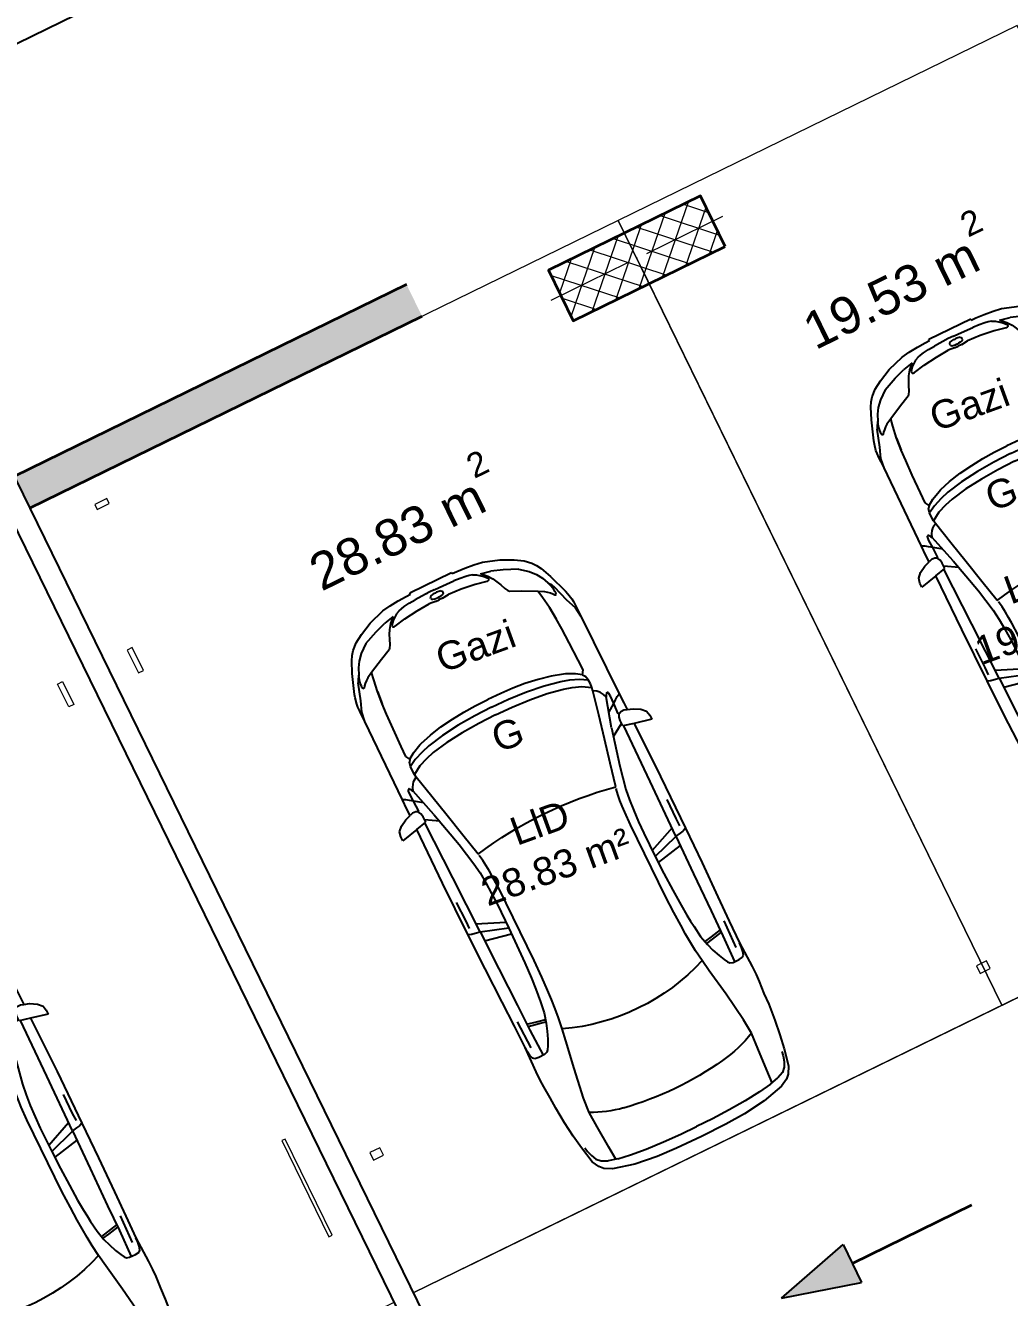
# Model space of a CAD drawing. Header units: metres. Extents: x 7511783 to 7512372, y 4692307 to 4692611.
# Drawn here: x 7512291.5 to 7512298.48, y 4692558.23 to 4692567.26 of the extents above; entities that cross this region are included whole.
import ezdxf

# ---------------------------------------------------------------- set-up
doc = ezdxf.new("R2010")
doc.units = ezdxf.units.M
doc.linetypes.add('Long Dashed', pattern=[793.7499761581425, 476.2499928474427, -317.4999833106998])
for name, color, linetype, lineweight in [('A - Fill Zone_Pen_No__156', 165, 'Continuous', 0), ('A - Muret', 7, 'Continuous', 0), ('A - Muret_Pen_No__101', 252, 'Continuous', 0), ('A - Muret_Pen_No__7', 7, 'Continuous', 0), ('A - Pllaka Themel_Pen_No__42', 8, 'Continuous', 0), ('A - Shtyllat', 7, 'Continuous', 0), ('A - Shtyllat_Pen_No__1', 7, 'Continuous', 0), ('A -Polyline', 7, 'Continuous', 0), ('A -Polyline_Pen_No__42', 8, 'Continuous', 0), ('A -Polyline_Pen_No__48', 14, 'Continuous', 0), ('A -Polyline_Pen_No__8', 14, 'Continuous', 0), ('A1 - Bodrumi -1', 7, 'Continuous', 0), ('Annotation - Text_Pen_No__62', 253, 'Continuous', 0), ('garazhat-netw-amiri - b1', 20, 'Continuous', 0), ('Interior - Furniture _Pen_No__42', 8, 'Continuous', 0), ('Structural - Bearing', 7, 'Continuous', 0), ('Structural - Bearing_Pen_No__20', 1, 'Continuous', 0), ('Structural - Bearing_Pen_No__21', 7, 'Continuous', 0)]:
    doc.layers.add(name, color=color, linetype=linetype, lineweight=lineweight)
doc.styles.add('GENERATED_STYLE_1', font='arial.ttf')
doc.styles.get("Standard").update_dxf_attribs({"font": 'arial.ttf'})

# ---------------------------------------------------------------- blocks, each defined once
blk = doc.blocks.new('Slab_1', base_point=(-1850.000000000003, -20500.83600967443))
at = {"layer": 'A - Pllaka Themel_Pen_No__42', "color": 8, "linetype": 'Continuous', "lineweight": 25, "flags": 128}
blk.add_lwpolyline([(-1850.000000000003, -20500.83600967443), (27400.0000000007, -20500.83534970144), (27400.0000000007, 1500), (-1000, 1500), (-999.9999999999992, -8550.830745419275), (-1850.000000000002, -8550.830745419275)], close=True, dxfattribs=at)
blk = doc.blocks.new('Slab_2', base_point=(27550, -20500.83535421407))
at = {"layer": 'A - Pllaka Themel_Pen_No__42', "color": 8, "linetype": 'Continuous', "lineweight": 25, "flags": 128}
blk.add_lwpolyline([(27550, -20500.83535421407), (52100, -20500.83535421407), (52100, 1500), (27550, 1500)], close=True, dxfattribs=at)
blk = doc.blocks.new('Wall_2', base_point=(13600, -19000.83965125988))
at = {"layer": 'A - Muret_Pen_No__101', "linetype": 'Continuous', "lineweight": 0}
blk.add_hatch(color=253, dxfattribs=at).paths.add_polyline_path([(13600, -19000.83965125988), (16700, -19000.83965125988), (16700, -18750.83965125988), (13600, -18750.83965125988)])
at = {"layer": 'A - Muret_Pen_No__7', "color": 7, "linetype": 'Continuous', "lineweight": 35, "flags": 128}
for points in [[(16700, -18750.83965125988), (13600, -18750.83965125988)], [(13600, -19000.83965125988), (16700, -19000.83965125988)]]:
    blk.add_lwpolyline(points, dxfattribs=at)
blk = doc.blocks.new('Column_18', base_point=(2720.000000000001, 13229.91646502986))
at = {"layer": 'A - Shtyllat_Pen_No__1', "color": 7, "linetype": 'Continuous', "lineweight": 13, "flags": 128}
blk.add_lwpolyline([(2700.000000000001, 13319.91646502985), (2740.000000000001, 13319.91646502985), (2740.000000000001, 13139.91646502985), (2700.000000000001, 13139.91646502985)], close=True, dxfattribs=at)
blk = doc.blocks.new('Column_23', base_point=(5237.500000000002, 13479.91603487401))
at = {"layer": 'A - Shtyllat_Pen_No__1', "color": 7, "linetype": 'Continuous', "lineweight": 13, "flags": 128}
blk.add_lwpolyline([(5225.000000000002, 13099.91603487401), (5250.000000000002, 13099.91603487401), (5250.000000000003, 13859.91603487401), (5225.000000000003, 13859.91603487401)], close=True, dxfattribs=at)
blk = doc.blocks.new('Column_27', base_point=(2775.000000000002, 13229.91646502986))
at = {"layer": 'A - Shtyllat_Pen_No__1', "color": 7, "linetype": 'Continuous', "lineweight": 13, "flags": 128}
blk.add_lwpolyline([(2795.000000000002, 13319.91646502985), (2755.000000000002, 13319.91646502985), (2755.000000000002, 13139.91646502985), (2795.000000000002, 13139.91646502985)], close=True, dxfattribs=at)
blk = doc.blocks.new('Column_28', base_point=(2802.500000000002, 13119.91646502985))
at = {"layer": 'A - Shtyllat_Pen_No__1', "color": 7, "linetype": 'Continuous', "lineweight": 13, "flags": 128}
blk.add_lwpolyline([(2850.000000000003, 13099.91646502986), (2850.000000000003, 13139.91646502985), (2755.000000000002, 13139.91646502985), (2755.000000000002, 13099.91646502986)], close=True, dxfattribs=at)
blk = doc.blocks.new('Column_32', base_point=(3220.000000000001, 14410))
at = {"layer": 'A - Shtyllat_Pen_No__1', "color": 7, "linetype": 'Continuous', "lineweight": 13, "flags": 128}
blk.add_lwpolyline([(3180.000000000001, 14440), (3180.000000000001, 14380), (3260.000000000001, 14380), (3260.000000000001, 14440)], close=True, dxfattribs=at)
blk = doc.blocks.new('Column_33', base_point=(-63690.96833503787, 206724.0072372175))
at = {"layer": 'Structural - Bearing', "linetype": 'Continuous', "lineweight": 0}
h = blk.add_hatch(dxfattribs=at)
h.set_pattern_fill('CONCRETE_BLOCK', color=18, style=0, pattern_type=2)
h.set_pattern_definition([(44.99999999999998, (0, 0), (-91.92387818248316, 91.92387818248324), []), (135.0000000000001, (0, 0), (91.9238781824829, 91.92387818248349), [])])
h.paths.add_polyline_path([(-63090.96833503788, 206524.0072372175), (-63090.96833503788, 206924.0072372175), (-64290.96833503788, 206924.0072372175), (-64290.96833503788, 206524.0072372175)])
at = {"layer": 'Structural - Bearing_Pen_No__20', "color": 1, "linetype": 'Continuous', "lineweight": 0}
for p, q in [((-63690.96833503787, 206804.0072372175), (-63690.96833503787, 207004.0072372175)), ((-63770.96833503787, 206724.0072372175), (-64370.96833503789, 206724.0072372175)), ((-63610.96833503788, 206724.0072372175), (-63010.96833503788, 206724.0072372175)), ((-63690.96833503787, 206644.0072372175), (-63690.96833503787, 206444.0072372175))]:
    blk.add_line(p, q, dxfattribs=at)
blk.add_point((-63690.96833503787, 206724.0072372175), dxfattribs=at)
at = {"layer": 'Structural - Bearing_Pen_No__21', "color": 7, "linetype": 'Continuous', "lineweight": 35, "flags": 128}
blk.add_lwpolyline([(-63090.96833503788, 206524.0072372175), (-63090.96833503788, 206924.0072372175), (-64290.96833503788, 206924.0072372175), (-64290.96833503788, 206524.0072372175)], close=True, dxfattribs=at)
blk = doc.blocks.new('Column_34', base_point=(3220.000000000001, 13129.91640291475))
at = {"layer": 'A - Shtyllat_Pen_No__1', "color": 7, "linetype": 'Continuous', "lineweight": 13, "flags": 128}
blk.add_lwpolyline([(3180.000000000001, 13159.91640291475), (3180.000000000001, 13099.91640291475), (3260.000000000001, 13099.91640291475), (3260.000000000001, 13159.91640291475)], close=True, dxfattribs=at)
blk = doc.blocks.new('Car 05 22')
at = {"layer": 'Interior - Furniture _Pen_No__42', "color": 8, "linetype": 'Continuous', "lineweight": 25}
for p, q in [((1961.117547741, 983.221158223), (1928.938242309, 983.221158223)), ((1928.938242309, 983.221158223), (1957.843908175, 858.0544967500001)), ((1996.903176747, 974.9060932165999), (1961.117547741, 983.221158223)), ((2026.89661068, 945.007687052), (1996.903176747, 974.9060932165999)), ((2054.5732194, 897.577022836), (2026.89661068, 945.007687052)), ((-483.1389679684001, 817.2581826864), (-585.227090103, 801.027979058)), ((-372.3345973750002, 830.229933465), (-483.1389679684001, 817.2581826864)), ((-251.752794228, 841.043733947), (-372.3345973750002, 830.229933465)), ((-168.2198443133, 844.6061713611999), (-251.752794228, 841.043733947)), ((-78.35772569479998, 850.6357850930001), (-168.2198443133, 844.6061713611999)), ((-24.036324899, 852.2918850640001), (-78.35772569479998, 850.6357850930001)), ((40.3182760438, 852.3336850629998), (-24.036324899, 852.2918850640001)), ((230.8030912739, 845.5192631063), (40.3182760438, 852.3336850629998)), ((124.560977278, 791.3967861309999), (129.0398444, 820.4687779309999)), ((129.0398444, 820.4687779309999), (138.886242882, 832.3883788069998)), ((138.886242882, 832.3883788069998), (165.168377873, 840.275885275)), ((165.168377873, 840.275885275), (194.733578306, 844.324685204)), ((194.733578306, 844.324685204), (230.803091274, 845.519263106)), ((210.873013229, 809.2317387879999), (418.0703055720001, 816.1926024380003)), ((400.0158099590001, 847.596806379), (230.8030912739, 845.5192631063)), ((590.7241636140001, 851.6786068920001), (400.0158099590001, 847.596806379)), ((856.5325990199999, 856.169707455), (590.7241636140001, 851.6786068920001)), ((1129.8609284, 858.5331077519999), (856.5325990199999, 856.169707455)), ((1119.51383092, 833.2672045809999), (1115.14443198, 808.948201529)), ((1120.16623076, 836.3248049650001), (1119.51383092, 833.2672045809999)), ((1120.69723063, 838.160005195), (1120.16623076, 836.3248049650001)), ((1129.8609284, 858.5331077519999), (1120.69723063, 838.160005195)), ((1536.1071561, 860.3802508980001), (1129.8609284, 858.5331077519999)), ((1162.63563846, 830.4777734580001), (1220.13025657, 829.0713745190002)), ((1220.13025657, 829.0713745190002), (1369.65750367, 831.489072695)), ((1957.843908175, 858.0544967500001), (1536.1071561, 860.3802508980001)), ((1957.84390817, 858.0544967500001), (1977.22141076, 777.427813481)), ((2067.91700908, 857.6794056350001), (2054.5732194, 897.577022836)), ((2119.91703998, 857.4374531180001), (2067.91700908, 857.6794056350001)), ((2075.28112592, 835.6608695470001), (2067.91700908, 857.6794056350001)), ((2075.2191259, 809.3983893609999), (2075.28112592, 835.6608695470001)), ((2193.165590015, 856.4504063259001), (2119.91703998, 857.4374531180001)), ((2148.02030692, 790.4828861469999), (2166.81146925, 813.814537484)), ((2166.81146925, 813.814537484), (2182.27381684, 834.081841238)), ((2182.27381684, 834.081841238), (2193.16559002, 856.4504063260001)), ((2808.01466132, 852.5547640039999), (2193.165590015, 856.4504063259001)), ((2855.711363900001, 852.6327640009998), (2808.01466132, 852.5547640039999)), ((2808.01466132, 852.5547640039999), (2876.86636504, 843.317264394)), ((2891.44016583, 852.5287640049999), (2855.711363900001, 852.6327640009998)), ((2876.86636504, 843.317264394), (2954.16376923, 813.731165643)), ((2922.51356751, 852.034364026), (2891.44016583, 852.5287640049999)), ((2904.11849592, 832.8863289209997), (2905.06820589, 832.8379901159999)), ((2945.17226874, 849.4061641369999), (2922.51356751, 852.034364026)), ((2989.61447115, 839.6482645490003), (2945.17226874, 849.4061641369999)), ((2954.16376923, 813.731165643), (3075.78877375, 774.6896785450001)), ((3013.55027244, 833.064864827), (2989.61447115, 839.6482645490003)), ((3154.26138006, 782.5577669589998), (3013.55027244, 833.064864827)), ((-757.6903274910002, 747.022066986), (-784.8200333720001, 721.8124613509999)), ((-706.3378894982, 775.7872218095), (-757.6903274910002, 747.022066986)), ((-701.0941271610001, 743.2591195180001), (-729.425104913, 716.3992494200002)), ((-585.227090103, 801.027979058), (-706.3378894982, 775.7872218095)), ((-664.8727541800001, 760.961322365), (-701.0941271610001, 743.2591195180001)), ((-626.571782751, 772.4860242179999), (-664.8727541800001, 760.961322365)), ((-594.8871138119998, 778.4895580349998), (-626.571782751, 772.4860242179999)), ((125.693926866, 743.8968737240001), (124.560977278, 791.3967861309999)), ((327.3887276080001, 761.920895626), (125.394377448, 756.455747737)), ((132.429139117, 722.8048827370001), (125.693926866, 743.8968737240001)), ((146.670770152, 710.6062742990001), (132.429139117, 722.8048827370001)), ((521.9507803269998, 764.6728959719999), (327.3887276080001, 761.920895626)), ((355.2943663540001, 762.315609428), (339.1227247570001, 683.1192857359999)), ((373.4006373970002, 762.5717151969999), (357.2289958010001, 683.375391506)), ((813.627009446, 769.327996556), (521.9507803269998, 764.6728959719999)), ((1108.59023357, 773.98329714), (813.627009446, 769.327996556)), ((1036.25651944, 772.8416796290002), (996.5002997029998, 578.7916468290002)), ((1041.96657906, 578.0240872360001), (1107.56627095, 773.967136299)), ((1173.32542975, 774.895061201), (1090.33970038, 577.89253068)), ((1115.14443198, 808.948201529), (1108.59023357, 773.98329714)), ((1108.59023357, 773.98329714), (1537.61805657, 780.025947399)), ((1537.61805657, 780.025611521), (1974.99295641, 786.0764425990001)), ((1939.15395607, 686.22492547), (1995.917261, 777.427813481)), ((1977.22141076, 777.427813481), (2019.59119012, 777.427813481)), ((2000.39650233, 701.591770694), (2213.53100788, 762.9814866290001)), ((2019.59119012, 777.427813481), (2044.48611622, 783.069509224)), ((2044.48611622, 783.069509224), (2063.35562216, 792.2740022800001)), ((2063.35562216, 792.2740022800001), (2070.42572439, 799.8521965630001)), ((2068.68333559, 787.696981005), (2065.39356605, 794.4584027669999)), ((2068.68333559, 787.696981005), (2148.02030692, 790.4828861469999)), ((2070.42572439, 799.8521965630001), (2075.2191259, 809.3983893609999)), ((2106.51930118, 732.1586113790001), (2148.02030692, 790.4828861469999)), ((2148.02030692, 790.4828861469999), (2205.61920777, 792.204186117)), ((2205.61920777, 792.204186117), (2227.21980808, 791.0038861380001)), ((2226.59190807, 769.8777067159999), (2213.53100788, 762.9814866290001)), ((2213.53100788, 762.9814866290001), (2238.34670825, 752.240186817)), ((2234.36910819, 773.9630864369999), (2226.59190807, 769.8828865080001)), ((2227.21980808, 791.0038861380001), (2232.61990816, 790.029986155)), ((2232.61990816, 790.029986155), (2237.93539134, 787.2871225249999)), ((2238.46067648, 776.864360243), (2234.36910819, 773.9630864369999)), ((2240.81890828, 784.03918626), (2237.93539134, 787.2871225249999)), ((2238.34670825, 752.240186817), (2258.53170854, 739.717487037)), ((2238.46067648, 776.864360243), (2240.85090828, 780.5209863219999)), ((2240.85090828, 780.5209863219999), (2240.81890828, 784.03918626)), ((2258.53170854, 739.717487037), (2269.0398087, 731.086787188)), ((2269.0398087, 731.086787188), (2278.83550884, 721.965087348)), ((3022.47491973, 758.305686711), (3023.66221975, 762.4851866380001)), ((3024.49924208, 753.7186598590001), (3022.47491973, 758.305686711)), ((3023.66221975, 762.4851866380001), (3034.64521991, 765.0503865930001)), ((3037.91041996, 743.452886971), (3024.49924208, 753.7186598590001)), ((3034.64521991, 765.0503865930001), (3046.93432009, 763.817386614)), ((3050.61522015, 730.6688871950001), (3037.91041996, 743.452886971)), ((3046.93432009, 763.817386614), (3060.9451203, 762.9292866300001)), ((3064.50712035, 714.6457874760001), (3050.61522015, 730.6688871950001)), ((3060.9451203, 762.9292866300001), (3089.85712072, 757.3861867269998)), ((3100.48402088, 763.1120866269999), (3075.78877375, 774.6896785450001)), ((3089.85712072, 757.3861867269998), (3108.43932099, 751.4304868319999)), ((3114.13862108, 753.3111867989999), (3100.48402088, 763.1120866269999)), ((3108.43932099, 751.4304868319999), (3122.8656212, 746.4359869189999)), ((3122.8656212, 746.4359869189999), (3114.13862108, 753.3111867989999)), ((3170.0706946, 726.5554905960001), (3122.8656212, 746.4359869189999)), ((3235.883818752, 747.6101556219), (3154.26138006, 782.5577669589998)), ((3211.69204952, 701.0151137130001), (3170.0706946, 726.5554905960001)), ((3269.07948628, 728.3294692490001), (3235.883818752, 747.6101556219)), ((3298.56678787, 705.6390702070001), (3269.07948628, 728.3294692490001)), ((-815.0478655078, 667.7598955197002), (-855.0523550635, 511.0116477078998)), ((-784.8200333720001, 721.8124613509999), (-815.0478655078, 667.7598955197002)), ((-768.2719792499998, 602.2788720830002), (-750.577082573, 669.7773949330001)), ((-729.425104913, 716.3992494200002), (-750.577082573, 669.7773949330001)), ((-665.728145997, 623.9546285630003), (-500.877431885, 634.180288886)), ((-500.877431885, 634.180288886), (-383.0238853850001, 641.9613403830001)), ((-383.0238853850001, 641.9613403830001), (-274.220886173, 631.318400078)), ((171.252864179, 696.6287725440001), (146.670770152, 710.6062742990001)), ((212.566754139, 676.5412700230002), (171.252864179, 696.6287725440001)), ((266.3151410770001, 654.566867265), (212.566754139, 676.5412700230002)), ((319.4903281550001, 636.426864989), (266.3151410770001, 654.566867265)), ((392.7088835140001, 617.8124267930001), (319.4903281550001, 636.426864989)), ((339.1227247570001, 683.1192857359999), (329.5580559370001, 633.8673348859999)), ((357.2289958010001, 683.375391506), (346.76505809, 629.492778784)), ((1730.35620914, 633.8338533080002), (1562.00595611, 600.596478384)), ((2000.39650233, 701.591770694), (1730.35620914, 633.8338533080002)), ((1952.84760406, 621.338789111), (2122.045506540001, 659.9572884350001)), ((2122.045506540001, 659.9572884350001), (2293.79610906, 697.6509877739999)), ((2278.83550884, 721.965087348), (2293.79610906, 697.6509877739999)), ((2293.79610906, 697.6509877739999), (2317.1870094, 700.7385877199999)), ((2293.79610906, 697.6386630720001), (2293.79610906, 697.6509877739999)), ((2317.1870094, 700.7385877199999), (2345.74280982, 702.7498876850001)), ((2355.134199750001, 639.912801441), (2317.1870094, 700.7385877199999)), ((2345.74280982, 702.7498876850001), (2378.929310310001, 702.0184876970001)), ((2379.77420337, 575.387091212), (2355.13301598, 639.9159014410001)), ((2410.10490185, 649.1086815510001), (2378.929310310001, 702.0184876970001)), ((2378.929310310001, 702.0184876970001), (2410.57231077, 694.2028878339999)), ((2436.02871163, 583.2244924540001), (2410.10490185, 649.1086815510001)), ((2410.57231077, 694.2028878339999), (2410.58631694, 694.1782473540001)), ((2428.73881104, 681.7061880529999), (2410.57231077, 694.2028878339999)), ((2428.73881104, 681.7061880529999), (2457.25830016, 700.035535323)), ((2428.77597173, 681.700745325), (2428.73881104, 681.7061880529999)), ((2428.77597173, 681.700745325), (2456.66545813, 639.8418234830003)), ((2456.66545813, 639.8418234830003), (2487.236391870001, 574.2621729599999)), ((2457.25830016, 700.035535323), (2535.4819126, 697.9905877680001)), ((2535.422612600001, 697.9916562040003), (2673.21491462, 695.5089878119999)), ((2535.46586986, 697.9894090810001), (2535.4819126, 697.988971943)), ((2673.21491462, 695.5089878119999), (2787.200816290001, 691.4809878819998)), ((2787.200816290001, 691.4809878819998), (2868.415817480001, 687.223087957)), ((2868.395882330001, 687.22488671), (2959.72331881, 678.984388101)), ((2959.72331881, 678.984388101), (2868.415817480001, 687.1969879569999)), ((2959.72331881, 678.984388101), (3047.2313201, 666.2002883250001)), ((3047.20992906, 666.2041971140001), (3100.00912087, 656.556188494)), ((3076.97452053, 697.807687771), (3064.50712035, 714.6457874760001)), ((3100.00912087, 656.556188494), (3076.97452053, 697.807687771)), ((3152.92075342, 553.873393456), (3100.00912087, 656.556188494)), ((3254.25934432, 663.1775183300001), (3211.69204952, 701.0151137130001)), ((3301.867263790001, 602.80900872), (3254.25934432, 663.1775183300001)), ((3337.33388997, 663.3806719909999), (3298.56678787, 705.6390702070001)), ((3374.49419199, 603.583974516), (3337.33388997, 663.3806719909999)), ((-768.2719792499998, 602.2788720830002), (-782.764796709, 510.0106247469999)), ((-764.3441764490001, 617.261773195), (-665.728145997, 623.9546285630003)), ((-274.220886173, 631.318400078), (-56.404854203, 600.536895199)), ((-56.404854203, 600.536895199), (145.941775497, 566.5900898169999)), ((145.941775497, 566.5900898169999), (233.261172115, 552.312592089)), ((233.261172115, 552.312592089), (315.3092800730001, 541.359190513)), ((474.8166917820001, 607.1053878569999), (392.7088835140001, 617.8124267930001)), ((521.3449804749999, 601.6186871690002), (474.8166917820001, 607.1053878569999)), ((569.9935686519999, 596.8381865689998), (521.3449804749999, 601.6186871690002)), ((652.59274858, 590.9845858339997), (569.9935686519999, 596.8381865689998)), ((772.8388193580001, 584.9903850819998), (652.59274858, 590.9845858339997)), ((907.2666866909999, 580.298084493), (772.8388193580001, 584.9903850819998)), ((1041.96657906, 578.0240872360001), (907.2666866909999, 580.298084493)), ((1227.79815085, 577.5186957939999), (1041.96657906, 578.0240872360001)), ((1316.09897866, 580.475793563), (1227.79815085, 577.5186957939999)), ((1403.02450604, 584.4121905939998), (1316.09897866, 580.475793563)), ((1483.8761315, 590.1361862749999), (1403.02450604, 584.4121905939998)), ((1562.00595611, 600.596478384), (1483.8761315, 590.1361862749999)), ((1610.72419049, 544.0665862469999), (1779.61280153, 581.7538898049997)), ((1779.61280153, 581.7538898049997), (1952.84760406, 621.338789111)), ((2397.334105950001, 514.2584815219999), (2379.77250853, 575.3929912130001)), ((2453.63941421, 521.616582688), (2436.02871163, 583.2244924540001)), ((2487.236391870001, 574.2621729599999), (2491.79934275, 562.0052962960001)), ((2491.79994982, 562.0052962960001), (2517.90263133, 477.034766618)), ((3189.62073735, 475.569766106), (3152.92075342, 553.873393456)), ((3301.867263790001, 602.80900872), (3346.015513130001, 501.4217980699999)), ((3418.40079436, 512.7439783509999), (3374.49419199, 603.583974516)), ((-855.0523550635, 511.0116477078998), (-874.6778528530002, 344.9579771100001)), ((-782.7621654889999, 510.027376359), (-794.5333543099999, 390.6265818930001)), ((315.2936019620001, 541.3606176840001), (384.2945810830001, 535.0794906230001)), ((384.2815104790001, 535.080362318), (454.174320738, 530.4191213629999)), ((454.170282107, 530.4193907049998), (526.242583163, 526.2868907769997)), ((526.2331313149998, 526.2873073839999), (627.7018846490002, 521.814890855)), ((627.698546207, 521.8149872519999), (756.75876515, 518.0884218199999)), ((756.75876515, 518.0884218199999), (1322.62824821, 518.052230308)), ((1322.62824821, 518.052230308), (1420.49779626, 521.652890858)), ((1420.49066257, 521.652523245), (1466.64156934, 524.030772681)), ((1466.62639694, 524.0299908169999), (1510.87647584, 527.594696836)), ((1510.85529759, 527.5929907539999), (1554.25309822, 533.0576906580001)), ((1554.25309822, 533.0576906580001), (1596.82961355, 540.969674969)), ((1597.28918852, 541.1774857889999), (1596.65116701, 540.8889849259999)), ((2419.31580918, 395.7362626700001), (2397.33316008, 514.2635815229997)), ((2477.61661773, 401.0764635800001), (2453.63941421, 521.616582688)), ((2517.90263133, 477.034766618), (2537.54372273, 384.0810341510001)), ((3199.39883308, 466.7584630290001), (3189.62073735, 475.569766106)), ((3220.69886845, 454.388540188), (3199.39883308, 466.7584630290001)), ((3256.10680826, 439.2417534179999), (3220.67662376, 454.4014587129999)), ((3346.015513130001, 501.4217980699999), (3374.297465860001, 419.557472908)), ((3457.47689648, 393.0984834030001), (3418.40079436, 512.7439783509999)), ((-794.5333543099999, 390.6265818930001), (-802.4328468090001, 258.715288008)), ((2433.73206705, 266.091642182), (2419.31580918, 395.7362626700001)), ((2493.88922012, 269.050242651), (2477.61661773, 401.0764635800001)), ((2537.54372273, 384.0810341510001), (2551.45611664, 285.6281997640001)), ((3288.390194130001, 425.101248479), (3256.10680826, 439.2417534179999)), ((3319.36158057, 408.41284265), (3288.390194130001, 425.101248479)), ((3353.46269085, 384.2512837760001), (3319.36158057, 408.41284265)), ((3321.23357975, 370.497229407), (3320.99727986, 362.132926485)), ((3320.99727986, 362.132926485), (3338.31527228, 276.8564967000001)), ((3324.654278260001, 377.297531782), (3321.23357975, 370.497229407)), ((3328.30797666, 379.591332583), (3324.654278260001, 377.297531782)), ((3338.468372210001, 379.4523325350001), (3328.30797666, 379.591332583)), ((3363.640761200001, 357.811724976), (3338.468372210001, 379.4523325350001)), ((3377.182392130001, 359.9734848010001), (3353.46269085, 384.2512837760001)), ((3391.09039087, 344.247647689), (3374.297465860001, 419.557472908)), ((3468.34279707, 330.9338860280001), (3457.47689648, 393.0984834030001)), ((-874.6778528530002, 344.9579771100001), (-882.944054645, 194.680643518)), ((2551.45611664, 285.6281997640001), (2559.71041303, 193.693567653)), ((3338.31527228, 276.8564967000001), (3351.882966340001, 172.661960307)), ((3396.66521323, 315.8049103040001), (3363.640761200001, 357.811724976)), ((3391.09039087, 344.247647689), (3377.182392130001, 359.9734848010001)), ((3408.0703938, 289.3779877820001), (3396.66521323, 315.8049103040001)), ((3408.0703938, 289.3779877820001), (3413.77629411, 267.259988716)), ((3474.4914974, 263.721088865), (3468.34279707, 330.9338860280001)), ((-882.944054645, 194.680643518), (-885.3767076889999, 0)), ((-802.4328468090001, 258.715288008), (-806.8131426489999, 124.936494209)), ((2441.61713002, 131.955220918), (2433.73181129, 266.093942182)), ((2503.10292147, 133.173421111), (2493.88922012, 269.050242651)), ((2559.71041303, 193.693567653), (2564.38081099, 101.185635342)), ((3413.77548775, 267.2641933500001), (3418.45445829, 242.866384828)), ((3418.452194370001, 242.878189745), (3424.044894670001, 200.723791525)), ((3424.044894670001, 200.723791525), (3427.72848251, 152.023715234)), ((3478.33319761, 199.917191559), (3474.4914974, 263.721088865)), ((3479.35651311, 164.9481933352), (3478.33319761, 199.917191559)), ((-806.8131426489999, 124.936494209), (-808.0470753050001, 0)), ((2444.0197128, -0.0273000043277), (2441.61701245, 131.957220918)), ((2506.01959488, -3.86e-13), (2503.10292147, 133.173421111)), ((2564.38081099, 101.185635342), (2566.01761027, -0.00610000213065)), ((3351.882966340001, 172.661960307), (3358.343763510001, 75.87012649980001)), ((3432.36383112, 39.98011396419999), (3427.72848251, 152.023715234)), ((3489.519598210001, 164.9481933352), (3479.35651311, 164.9481933352)), ((3489.519598210001, -164.9481933352), (3489.519598210001, 164.9481933352)), ((-885.3767076889999, 0), (-882.944054645, -194.680643518)), ((-806.8131426489999, -124.936494209), (-808.0470753050001, 1.477e-13)), ((2444.0197128, 0.0273000043271), (2441.61701245, -131.957220918)), ((2564.38081099, -101.185635342), (2566.01761027, 0.00610000212997)), ((3353.95786543, 27.8932505984), (3358.343763510001, 75.87012649980001)), ((3353.95786543, 27.8932505984), (3353.95786543, -0.7649002671629999)), ((3353.95786543, -27.8932505984), (3353.95786543, 0.7649002671619999)), ((3370.89075802, 11.74110410089999), (3370.32315827, -0.7649002671629999)), ((3370.89075802, -11.74110410089999), (3370.32315827, 0.7649002671619999)), ((3372.49235732, 23.6550082622), (3370.89075802, 11.74110410089999)), ((3376.267285060001, 38.99395092400001), (3372.49235732, 23.6550082622)), ((3381.98685317, 46.5714162664), (3376.267285060001, 38.99395092400001)), ((3386.21005132, 48.3522168884), (3381.98685317, 46.5714162664)), ((3386.21005132, 48.3522168884), (3394.28954778, 48.3522168884)), ((3398.51284593, 46.5714162664), (3394.28954778, 48.3522168884)), ((3404.23226311, 38.99375151340001), (3398.51284593, 46.5714162664)), ((3404.23226311, 38.99375151340001), (3408.00714178, 23.6550082622)), ((3408.00714178, 23.6550082622), (3409.766541010001, 8.055102813469999)), ((3409.766541010001, 8.055102813469999), (3409.766541010001, -4.961e-13)), ((3431.76949509, 57.3729975776), (3431.76949509, 56.7710829698)), ((3432.04453126, -0.0109000038072), (3432.36383112, 39.98011396419999)), ((3432.04453126, 0.0109000038063), (3432.36383112, -39.98011396419999)), ((2506.01959488, -2.78e-13), (2503.10292147, -133.173421111)), ((3351.882966340001, -172.661960307), (3358.343763510001, -75.87012649980001)), ((3353.95786543, -27.8932505984), (3358.343763510001, -75.87012649980001)), ((3372.49235732, -23.6550082622), (3370.89075802, -11.74110410089999)), ((3376.267285060001, -38.99395092400001), (3372.49235732, -23.6550082622)), ((3381.98685317, -46.5714162664), (3376.267285060001, -38.99395092400001)), ((3386.21005132, -48.3522168884), (3381.98685317, -46.5714162664)), ((3386.21005132, -48.3522168884), (3394.28954778, -48.3522168884)), ((3398.51284593, -46.5714162664), (3394.28954778, -48.3522168884)), ((3404.23226311, -38.99375151340001), (3398.51284593, -46.5714162664)), ((3404.23226311, -38.99375151340001), (3408.00714178, -23.6550082622)), ((3408.00714178, -23.6550082622), (3409.766541010001, -8.055102813469999)), ((3409.766541010001, -8.055102813469999), (3409.766541010001, -3.892e-13)), ((3432.36383112, -39.98011396419999), (3427.72848251, -152.023715234)), ((3431.76949509, -57.3729975776), (3431.76949509, -56.7710829698)), ((-802.4328468090001, -258.715288008), (-806.8131426489999, -124.936494209)), ((2441.61713002, -131.955220918), (2433.73181129, -266.093942182)), ((2503.10292147, -133.173421111), (2493.88922012, -269.050242651)), ((2559.71041303, -193.693567653), (2564.38081099, -101.185635342)), ((3338.31527228, -276.8564967000001), (3351.882966340001, -172.661960307)), ((3424.044894670001, -200.723791525), (3427.72848251, -152.023715234)), ((3478.33319761, -199.917191559), (3479.35651311, -164.9481933352)), ((3479.35651311, -164.9481933352), (3489.519598210001, -164.9481933352)), ((-882.944054645, -194.680643518), (-874.6778528530002, -344.9579771100001)), ((-794.5333543099999, -390.6265818930001), (-802.4328468090001, -258.715288008)), ((2433.73206705, -266.091642182), (2419.31580918, -395.7362626700001)), ((2493.88922012, -269.050242651), (2477.61661773, -401.0764635800001)), ((2551.45611664, -285.6281997640001), (2559.71041303, -193.693567653)), ((3408.0703938, -289.3779877820001), (3413.77629411, -267.259988716)), ((3413.77548775, -267.2641933500001), (3418.45445829, -242.866384828)), ((3418.452194370001, -242.878189745), (3424.044894670001, -200.723791525)), ((3468.34279707, -330.9338860280001), (3474.4914974, -263.721088865)), ((3474.4914974, -263.721088865), (3478.33319761, -199.917191559)), ((-874.6778528530002, -344.9579771100001), (-855.0523550635, -511.0116477078998)), ((2537.54372273, -384.0810341510001), (2551.45611664, -285.6281997640001)), ((3320.99727986, -362.132926485), (3338.31527228, -276.8564967000001)), ((3363.640761200001, -357.811724976), (3338.468372210001, -379.4523325350001)), ((3377.182392130001, -359.9734848010001), (3353.46269085, -384.2512837760001)), ((3396.66521323, -315.8049103040001), (3363.640761200001, -357.811724976)), ((3391.09039087, -344.247647689), (3374.297465860001, -419.557472908)), ((3391.09039087, -344.247647689), (3377.182392130001, -359.9734848010001)), ((3408.0703938, -289.3779877820001), (3396.66521323, -315.8049103040001)), ((3457.47689648, -393.0984834030001), (3468.34279707, -330.9338860280001)), ((-782.7621654889999, -510.027376359), (-794.5333543099999, -390.6265818930001)), ((2419.31580918, -395.7362626700001), (2397.33316008, -514.2635815229997)), ((2477.61661773, -401.0764635800001), (2453.63941421, -521.616582688)), ((2517.90263133, -477.034766618), (2537.54372273, -384.0810341510001)), ((3256.10680826, -439.2417534179999), (3220.67662376, -454.4014587129999)), ((3288.390194130001, -425.101248479), (3256.10680826, -439.2417534179999)), ((3319.36158057, -408.41284265), (3288.390194130001, -425.101248479)), ((3353.46269085, -384.2512837760001), (3319.36158057, -408.41284265)), ((3321.23357975, -370.497229407), (3320.99727986, -362.132926485)), ((3324.654278260001, -377.297531782), (3321.23357975, -370.497229407)), ((3328.30797666, -379.591332583), (3324.654278260001, -377.297531782)), ((3338.468372210001, -379.4523325350001), (3328.30797666, -379.591332583)), ((3346.015513130001, -501.4217980699999), (3374.297465860001, -419.557472908)), ((3418.40079436, -512.7439783509999), (3457.47689648, -393.0984834030001)), ((-855.0523550635, -511.0116477078998), (-815.0478655078, -667.7598955197002)), ((-768.2719792499998, -602.2788720830002), (-782.764796709, -510.0106247469999)), ((233.261172115, -552.312592089), (315.3092800730001, -541.359190513)), ((315.2936019620001, -541.3606176840001), (384.2945810830001, -535.0794906230001)), ((384.2815104790001, -535.080362318), (454.174320738, -530.4191213629999)), ((454.170282107, -530.4193907049998), (526.242583163, -526.2868907769997)), ((526.2331313149998, -526.2873073839999), (627.7018846490002, -521.814890855)), ((627.698546207, -521.8149872519999), (756.75876515, -518.0884218199999)), ((756.75876515, -518.0884218199999), (1322.62824821, -518.052230308)), ((1322.62824821, -518.052230308), (1420.49779626, -521.652890858)), ((1420.49066257, -521.652523245), (1466.64156934, -524.030772681)), ((1466.62639694, -524.0299908169999), (1510.87647584, -527.594696836)), ((1510.85529759, -527.5929907539999), (1554.25309822, -533.0576906580001)), ((1554.25309822, -533.0576906580001), (1596.82961355, -540.969674969)), ((1597.28918852, -541.1774857889999), (1596.65116701, -540.8889849259999)), ((2397.334105950001, -514.2584815219999), (2379.77250853, -575.3929912130001)), ((2453.63941421, -521.616582688), (2436.02871163, -583.2244924540001)), ((2491.79994982, -562.0052962960001), (2517.90263133, -477.034766618)), ((3189.62073735, -475.569766106), (3152.92075342, -553.873393456)), ((3199.39883308, -466.7584630290001), (3189.62073735, -475.569766106)), ((3220.69886845, -454.388540188), (3199.39883308, -466.7584630290001)), ((3301.867263790001, -602.80900872), (3346.015513130001, -501.4217980699999)), ((3374.49419199, -603.583974516), (3418.40079436, -512.7439783509999)), ((-768.2719792499998, -602.2788720830002), (-750.577082573, -669.7773949330001)), ((-764.3441764490001, -617.261773195), (-665.728145997, -623.9546285630003)), ((-665.728145997, -623.9546285630003), (-500.877431885, -634.180288886)), ((-383.0238853850001, -641.9613403830001), (-274.220886173, -631.318400078)), ((-274.220886173, -631.318400078), (-56.404854203, -600.536895199)), ((-56.404854203, -600.536895199), (145.941775497, -566.5900898169999)), ((145.941775497, -566.5900898169999), (233.261172115, -552.312592089)), ((392.7088835140001, -617.8124267930001), (319.4903281550001, -636.426864989)), ((357.2289958010001, -683.375391506), (346.76505809, -629.492778784)), ((474.8166917820001, -607.1053878569999), (392.7088835140001, -617.8124267930001)), ((521.3449804749999, -601.6186871690002), (474.8166917820001, -607.1053878569999)), ((569.9935686519999, -596.8381865689998), (521.3449804749999, -601.6186871690002)), ((652.59274858, -590.9845858339997), (569.9935686519999, -596.8381865689998)), ((772.8388193580001, -584.9903850819998), (652.59274858, -590.9845858339997)), ((907.2666866909999, -580.298084493), (772.8388193580001, -584.9903850819998)), ((1041.96657906, -578.0240872360001), (907.2666866909999, -580.298084493)), ((1036.25651944, -772.8416796290002), (996.5002997029998, -578.7916468290002)), ((1227.79815085, -577.5186957939999), (1041.96657906, -578.0240872360001)), ((1041.96657906, -578.0240872360001), (1107.56627095, -773.967136299)), ((1173.32542975, -774.895061201), (1090.33970038, -577.89253068)), ((1316.09897866, -580.475793563), (1227.79815085, -577.5186957939999)), ((1403.02450604, -584.4121905939998), (1316.09897866, -580.475793563)), ((1483.8761315, -590.1361862749999), (1403.02450604, -584.4121905939998)), ((1562.00595611, -600.596478384), (1483.8761315, -590.1361862749999)), ((1730.35620914, -633.8338533080002), (1562.00595611, -600.596478384)), ((1610.72419049, -544.0665862469999), (1779.61280153, -581.7538898049997)), ((1779.61280153, -581.7538898049997), (1952.84760406, -621.338789111)), ((1952.84760406, -621.338789111), (2122.045506540001, -659.9572884350001)), ((2379.77420337, -575.387091212), (2355.13301598, -639.9159014410001)), ((2436.02871163, -583.2244924540001), (2410.10490185, -649.1086815510001)), ((2456.66545813, -639.8418234830003), (2487.236391870001, -574.2621729599999)), ((2487.236391870001, -574.2621729599999), (2491.79934275, -562.0052962960001)), ((3152.92075342, -553.873393456), (3100.00912087, -656.556188494)), ((3301.867263790001, -602.80900872), (3254.25934432, -663.1775183300001)), ((3337.33388997, -663.3806719909999), (3374.49419199, -603.583974516)), ((-815.0478655078, -667.7598955197002), (-784.8200333720001, -721.8124613509999)), ((-784.8200333720001, -721.8124613509999), (-757.6903274910002, -747.022066986)), ((-729.425104913, -716.3992494200002), (-750.577082573, -669.7773949330001)), ((-701.0941271610001, -743.2591195180001), (-729.425104913, -716.3992494200002)), ((-500.877431885, -634.180288886), (-383.0238853850001, -641.9613403830001)), ((146.670770152, -710.6062742990001), (132.429139117, -722.8048827370001)), ((171.252864179, -696.6287725440001), (146.670770152, -710.6062742990001)), ((212.566754139, -676.5412700230002), (171.252864179, -696.6287725440001)), ((266.3151410770001, -654.566867265), (212.566754139, -676.5412700230002)), ((319.4903281550001, -636.426864989), (266.3151410770001, -654.566867265)), ((339.1227247570001, -683.1192857359999), (329.5580559370001, -633.8673348859999)), ((355.2943663540001, -762.315609428), (339.1227247570001, -683.1192857359999)), ((373.4006373970002, -762.5717151969999), (357.2289958010001, -683.375391506)), ((2000.39650233, -701.591770694), (1730.35620914, -633.8338533080002)), ((1939.15395607, -686.22492547), (1995.917261, -777.427813481)), ((2000.39650233, -701.591770694), (2213.53100788, -762.9814866290001)), ((2122.045506540001, -659.9572884350001), (2293.79610906, -697.6509877739999)), ((2269.0398087, -731.086787188), (2278.83550884, -721.965087348)), ((2278.83550884, -721.965087348), (2293.79610906, -697.6509877739999)), ((2293.79610906, -697.6386630720001), (2293.79610906, -697.6509877739999)), ((2293.79610906, -697.6509877739999), (2317.1870094, -700.7385877199999)), ((2355.134199750001, -639.912801441), (2317.1870094, -700.7385877199999)), ((2317.1870094, -700.7385877199999), (2345.74280982, -702.7498876850001)), ((2345.74280982, -702.7498876850001), (2378.929310310001, -702.0184876970001)), ((2410.10490185, -649.1086815510001), (2378.929310310001, -702.0184876970001)), ((2378.929310310001, -702.0184876970001), (2410.57231077, -694.2028878339999)), ((2428.73881104, -681.7061880529999), (2410.57231077, -694.2028878339999)), ((2410.57231077, -694.2028878339999), (2410.58631694, -694.1782473540001)), ((2428.77597173, -681.700745325), (2428.73881104, -681.7061880529999)), ((2428.73881104, -681.7061880529999), (2457.25830016, -700.035535323)), ((2428.77597173, -681.700745325), (2456.66545813, -639.8418234830003)), ((2457.25830016, -700.035535323), (2535.4819126, -697.9905877680001)), ((2535.422612600001, -697.9916562040003), (2673.21491462, -695.5089878119999)), ((2535.46586986, -697.9894090810001), (2535.4819126, -697.988971943)), ((2673.21491462, -695.5089878119999), (2787.200816290001, -691.4809878819998)), ((2787.200816290001, -691.4809878819998), (2868.415817480001, -687.223087957)), ((2868.395882330001, -687.22488671), (2959.72331881, -678.984388101)), ((2959.72331881, -678.984388101), (2868.415817480001, -687.1969879569999)), ((2959.72331881, -678.984388101), (3047.2313201, -666.2002883250001)), ((3047.20992906, -666.2041971140001), (3100.00912087, -656.556188494)), ((3064.50712035, -714.6457874760001), (3050.61522015, -730.6688871950001)), ((3076.97452053, -697.807687771), (3064.50712035, -714.6457874760001)), ((3100.00912087, -656.556188494), (3076.97452053, -697.807687771)), ((3211.69204952, -701.0151137130001), (3170.0706946, -726.5554905960001)), ((3254.25934432, -663.1775183300001), (3211.69204952, -701.0151137130001)), ((3269.07948628, -728.3294692490001), (3298.56678787, -705.6390702070001)), ((3298.56678787, -705.6390702070001), (3337.33388997, -663.3806719909999)), ((-757.6903274910002, -747.022066986), (-706.3378894982, -775.7872218095)), ((-706.3378894982, -775.7872218095), (-585.227090103, -801.027979058)), ((-664.8727541800001, -760.961322365), (-701.0941271610001, -743.2591195180001)), ((-626.571782751, -772.4860242179999), (-664.8727541800001, -760.961322365)), ((-594.8871138119998, -778.4895580349998), (-626.571782751, -772.4860242179999)), ((-585.227090103, -801.027979058), (-483.149337101, -817.256968783)), ((125.693926866, -743.8968737240001), (124.560977278, -791.3967861309999)), ((124.560977278, -791.3967861309999), (129.0398444, -820.4687779309999)), ((327.3887276080001, -761.920895626), (125.394377448, -756.455747737)), ((132.429139117, -722.8048827370001), (125.693926866, -743.8968737240001)), ((210.873013229, -809.2317387879999), (418.0703055720001, -816.1926024380003)), ((521.9507803269998, -764.6728959719999), (327.3887276080001, -761.920895626)), ((813.627009446, -769.327996556), (521.9507803269998, -764.6728959719999)), ((1108.59023357, -773.98329714), (813.627009446, -769.327996556)), ((1108.59023357, -773.98329714), (1537.61805657, -780.025947399)), ((1115.14443198, -808.948201529), (1108.59023357, -773.98329714)), ((1119.51383092, -833.2672045809999), (1115.14443198, -808.948201529)), ((1537.61805657, -780.025611521), (1974.99295641, -786.0764425990001)), ((1957.84390817, -858.0544967500001), (1977.22141076, -777.427813481)), ((1977.22141076, -777.427813481), (2019.59119012, -777.427813481)), ((2019.59119012, -777.427813481), (2044.48611622, -783.069509224)), ((2044.48611622, -783.069509224), (2063.35562216, -792.2740022800001)), ((2063.35562216, -792.2740022800001), (2070.42572439, -799.8521965630001)), ((2068.68333559, -787.696981005), (2065.39356605, -794.4584027669999)), ((2068.68333559, -787.696981005), (2148.02030692, -790.4828861469999)), ((2070.42572439, -799.8521965630001), (2075.2191259, -809.3983893609999)), ((2075.2191259, -809.3983893609999), (2075.28112592, -835.6608695470001)), ((2106.51930118, -732.1586113790001), (2148.02030692, -790.4828861469999)), ((2148.02030692, -790.4828861469999), (2166.81146925, -813.814537484)), ((2148.02030692, -790.4828861469999), (2205.61920777, -792.204186117)), ((2205.61920777, -792.204186117), (2227.21980808, -791.0038861380001)), ((2213.53100788, -762.9814866290001), (2238.34670825, -752.240186817)), ((2226.59190807, -769.8777067159999), (2213.53100788, -762.9814866290001)), ((2234.36910819, -773.9630864369999), (2226.59190807, -769.8828865080001)), ((2227.21980808, -791.0038861380001), (2232.61990816, -790.029986155)), ((2232.61990816, -790.029986155), (2237.93539134, -787.2871225249999)), ((2238.46067648, -776.864360243), (2234.36910819, -773.9630864369999)), ((2240.81890828, -784.03918626), (2237.93539134, -787.2871225249999)), ((2238.34670825, -752.240186817), (2258.53170854, -739.717487037)), ((2238.46067648, -776.864360243), (2240.85090828, -780.5209863219999)), ((2240.85090828, -780.5209863219999), (2240.81890828, -784.03918626)), ((2258.53170854, -739.717487037), (2269.0398087, -731.086787188)), ((2954.16376923, -813.731165643), (3075.78877375, -774.6896785450001)), ((3013.55027244, -833.064864827), (3154.26138006, -782.5577669589998)), ((3024.49924208, -753.7186598590001), (3022.47491973, -758.305686711)), ((3022.47491973, -758.305686711), (3023.66221975, -762.4851866380001)), ((3023.66221975, -762.4851866380001), (3034.64521991, -765.0503865930001)), ((3037.91041996, -743.452886971), (3024.49924208, -753.7186598590001)), ((3034.64521991, -765.0503865930001), (3046.93432009, -763.817386614)), ((3050.61522015, -730.6688871950001), (3037.91041996, -743.452886971)), ((3046.93432009, -763.817386614), (3060.9451203, -762.9292866300001)), ((3060.9451203, -762.9292866300001), (3089.85712072, -757.3861867269998)), ((3100.48402088, -763.1120866269999), (3075.78877375, -774.6896785450001)), ((3089.85712072, -757.3861867269998), (3108.43932099, -751.4304868319999)), ((3114.13862108, -753.3111867989999), (3100.48402088, -763.1120866269999)), ((3108.43932099, -751.4304868319999), (3122.8656212, -746.4359869189999)), ((3122.8656212, -746.4359869189999), (3114.13862108, -753.3111867989999)), ((3170.0706946, -726.5554905960001), (3122.8656212, -746.4359869189999)), ((3154.26138006, -782.5577669589998), (3235.883818752, -747.6101556219)), ((3235.883818752, -747.6101556219), (3269.07948628, -728.3294692490001)), ((-483.149337101, -817.256968783), (-372.3345973750002, -830.229933465)), ((-372.3345973750002, -830.229933465), (-251.752794228, -841.043733947)), ((-251.752794228, -841.043733947), (-168.2198443133, -844.6061713611999)), ((-168.2198443133, -844.6061713611999), (-78.35772569479998, -850.6357850930001)), ((-78.35772569479998, -850.6357850930001), (-24.036324899, -852.2918850640001)), ((-24.036324899, -852.2918850640001), (40.3182760438, -852.3336850629998)), ((40.3182760438, -852.3336850629998), (230.8030912739, -845.5192631063)), ((129.0398444, -820.4687779309999), (138.886242882, -832.3883788069998)), ((138.886242882, -832.3883788069998), (165.168377873, -840.275885275)), ((165.168377873, -840.275885275), (194.733578306, -844.324685204)), ((194.733578306, -844.324685204), (230.803091274, -845.519263106)), ((230.8030912739, -845.5192631063), (400.0158099590001, -847.596806379)), ((400.0158099590001, -847.596806379), (590.7241636140001, -851.6786068920001)), ((590.7241636140001, -851.6786068920001), (856.5325990199999, -856.169707455)), ((856.5325990199999, -856.169707455), (1129.8609284, -858.5331077519999)), ((1120.16623076, -836.3248049650001), (1119.51383092, -833.2672045809999)), ((1120.69723063, -838.160005195), (1120.16623076, -836.3248049650001)), ((1129.8609284, -858.5331077519999), (1120.69723063, -838.160005195)), ((1129.8609284, -858.5331077519999), (1536.1071561, -860.3802508980001)), ((1162.63563846, -830.4777734580001), (1220.13025657, -829.0713745190002)), ((1220.13025657, -829.0713745190002), (1369.65750367, -831.489072695)), ((1536.1071561, -860.3802508980001), (1957.84390817, -858.0544967500001)), ((1957.84390817, -858.0544967500001), (1928.938242309, -983.221158223)), ((2026.89661068, -945.007687052), (2054.5732194, -897.577022836)), ((2054.5732194, -897.577022836), (2067.917009081, -857.6794056350001)), ((2075.28112592, -835.6608695470001), (2067.91700908, -857.6794056350001)), ((2067.917009081, -857.6794056350001), (2119.91703998, -857.4374531180001)), ((2119.91703998, -857.4374531180001), (2193.165590015, -856.4504063259001)), ((2166.81146925, -813.814537484), (2182.27381684, -834.081841238)), ((2182.27381684, -834.081841238), (2193.16559002, -856.4504063260001)), ((2193.165590015, -856.4504063259001), (2808.01466132, -852.5547640039999)), ((2808.01466132, -852.5547640039999), (2876.86636504, -843.317264394)), ((2808.01466132, -852.5547640039999), (2855.711363900001, -852.6327640009998)), ((2855.711363900001, -852.6327640009998), (2891.44016583, -852.5287640049999)), ((2876.86636504, -843.317264394), (2954.16376923, -813.731165643)), ((2891.44016583, -852.5287640049999), (2922.51356751, -852.034364026)), ((2922.51356751, -852.034364026), (2945.17226874, -849.4061641369999)), ((2945.17226874, -849.4061641369999), (2989.61447115, -839.6482645490003)), ((2989.61447115, -839.6482645490003), (3013.55027244, -833.064864827)), ((1928.938242309, -983.221158223), (1961.117547741, -983.221158223)), ((1961.117547741, -983.221158223), (1996.903176747, -974.9060932165999)), ((1996.903176747, -974.9060932165999), (2026.89661068, -945.007687052))]:
    blk.add_line(p, q, dxfattribs=at)
for centre, radius, start, end in [((492.8743121958, 217.6762888661), 973.2499460395999, 154.1544541405, 170.9117329646), ((1649.811844864, 0), 1520.416064058, 158.6992078, 201.3007921999999), ((-1245.217819199, 0), 2907.303426369, 349.2141992177, 10.78580078235), ((1856.361619248, -1.736472437241999), 2353.963924674, 170.8803955853, 189.9222862500999), ((492.8743121958, -217.6762888661), 973.2499460395999, 191.230533967, 205.8455458595)]:
    blk.add_arc(centre, radius, start, end, dxfattribs=at)
blk = doc.blocks.new('Polyline_25', base_point=(31381.60128845904, -7380.512641548445))
at = {"layer": 'A -Polyline_Pen_No__48', "linetype": 'Continuous', "lineweight": 25}
blk.add_hatch(color=14, dxfattribs=at).paths.add_polyline_path([(29881.60128845904, -7380.512641548453), (30441.40878845904, -7530.512641548451), (30441.40878845904, -7230.51264154845)])
at = {"layer": 'A -Polyline_Pen_No__48', "color": 14, "linetype": 'Continuous', "lineweight": 25}
for p, q in [((29881.60128845904, -7380.512641548453), (30441.40878845904, -7230.51264154845)), ((30441.40878845904, -7230.51264154845), (30441.40878845904, -7530.512641548451)), ((29881.60128845904, -7380.512641548453), (30441.40878845904, -7530.512641548451))]:
    blk.add_line(p, q, dxfattribs=at)
at = {"layer": 'A -Polyline_Pen_No__8', "color": 14, "linetype": 'Continuous', "lineweight": 35, "flags": 128}
blk.add_lwpolyline([(31381.60128845904, -7380.512641548445), (30441.40878845904, -7380.512641548451)], dxfattribs=at)

msp = doc.modelspace()

# ---------------------------------------------------------------- linework, layer by layer
at = {"layer": 'A -Polyline_Pen_No__42', "color": 8, "linetype": 'Long Dashed'}
msp.add_lwpolyline([(7512294.607487884, 4692558.436759539), (7512315.94559808, 4692568.864969033)], dxfattribs=at)
at = {"layer": 'A -Polyline_Pen_No__42', "color": 8, "linetype": 'Continuous'}
msp.add_lwpolyline([(7512298.162437048, 4692560.841928233), (7512295.967024523, 4692565.334161957)], dxfattribs=at)
at = {"layer": 'garazhat-netw-amiri - b1', "color": 20, "linetype": 'Continuous', "lineweight": 0}
for p, q in [((7512294.248109186, 4692558.261126537), (7512316.304976779, 4692569.040602036)), ((7512298.533682267, 4692567.256339895), (7512295.703575018, 4692565.873230004)), ((7512295.703575018, 4692565.873230004), (7512291.525797654, 4692563.831496356)), ((7512295.703575018, 4692565.873230004), (7512298.425886552, 4692560.302860186)), ((7512298.425886552, 4692560.302860186), (7512295.703575018, 4692565.873230004)), ((7512291.525797654, 4692563.831496356), (7512294.248109186, 4692558.261126537)), ((7512294.113342173, 4692558.195264162), (7512291.391030643, 4692563.76563398)), ((7512298.425886552, 4692560.302860186), (7512301.255993799, 4692561.685970076)), ((7512294.248109186, 4692558.261126537), (7512298.425886552, 4692560.302860186)), ((7512294.248109186, 4692558.261126537), (7512296.531706888, 4692553.58844908))]:
    msp.add_line(p, q, dxfattribs=at)
at = {"layer": 'garazhat-netw-amiri - b1'}
for points in [[(7512318.58857448, 4692564.367924579), (7512316.304976779, 4692569.040602036), (7512294.248109186, 4692558.261126537), (7512296.531706889, 4692553.58844908), (7512301.068862951, 4692555.805815731), (7512304.405888373, 4692548.977623775), (7512309.167656122, 4692551.304761052), (7512305.8306307, 4692558.132953008), (7512318.58857448, 4692564.367924579)], [(7512301.255993799, 4692561.685970076), (7512298.533682267, 4692567.256339895), (7512295.70357502, 4692565.873230004), (7512298.425886552, 4692560.302860186), (7512301.255993799, 4692561.685970076)], [(7512295.70357502, 4692565.873230004), (7512291.525797654, 4692563.831496356), (7512294.248109186, 4692558.261126537), (7512298.425886552, 4692560.302860186), (7512295.70357502, 4692565.873230004)], [(7512289.935564809, 4692556.153530513), (7512294.113342175, 4692558.195264162), (7512291.391030643, 4692563.76563398), (7512287.213253279, 4692561.723900332), (7512289.935564809, 4692556.153530513)]]:
    msp.add_lwpolyline(points, close=True, dxfattribs=at)

# ---------------------------------------------------------------- block references
at = {"layer": 'A - Muret', "color": 7, "lineweight": 35, "xscale": 0.001, "yscale": 0.001, "zscale": 0.001, "rotation": 26.04535599708318}
msp.add_blockref('Wall_2', (7512291.525797654, 4692563.831496356), dxfattribs=at)
at = {"layer": 'A - Shtyllat', "color": 7, "lineweight": 35, "xscale": 0.001, "yscale": 0.001, "zscale": 0.001, "rotation": 26.04535599708318}
for name, p in [('Column_33', (7512295.835299771, 4692565.603695981)), ('Column_28', (7512292.04037636, 4692563.860371198)), ('Column_27', (7512292.27629426, 4692562.751332089)), ('Column_18', (7512291.782148552, 4692562.509836711)), ('Column_34', (7512298.2941618, 4692560.572394208)), ('Column_23', (7512293.494570321, 4692559.005894405)), ('Column_32', (7512293.98871603, 4692559.247389783))]:
    msp.add_blockref(name, p, dxfattribs=at)
at = {"layer": 'A -Polyline', "color": 14, "linetype": 'Continuous', "lineweight": 35, "xscale": 0.001, "yscale": 0.001, "zscale": 0.001, "rotation": 26.04535599708318}
msp.add_blockref('Polyline_25', (7512298.20894134, 4692558.882887889), dxfattribs=at)
at = {"layer": 'A1 - Bodrumi -1', "color": 8, "linetype": 'Continuous', "lineweight": 25, "xscale": 0.001, "yscale": 0.001, "zscale": 0.001, "rotation": 26.04535599708318}
for name, p in [('Slab_2', (7512299.868732038, 4692546.760257682)), ('Slab_1', (7512273.454398023, 4692533.85123144))]:
    msp.add_blockref(name, p, dxfattribs=at)
at = {"layer": 'Interior - Furniture _Pen_No__42', "color": 8, "linetype": 'Continuous', "lineweight": 25, "xscale": -0.001, "yscale": 0.001, "rotation": 296.0453559970832}
for p in [(7512299.58796785, 4692561.967540127), (7512295.904336196, 4692560.167301857), (7512291.622230565, 4692558.074581639)]:
    msp.add_blockref('Car 05 22', p, dxfattribs=at)

# ---------------------------------------------------------------- texts
at = {"layer": 'A - Fill Zone_Pen_No__156', "color": 165, "lineweight": 20, "char_height": 0.2625, "attachment_point": 7, "rotation": 26.045355997083185, "style": 'GENERATED_STYLE_1'}
for s, insert in [('{\\fArial|b0|i0|c0|p34;19.53 m{\\H0.66x;\\S2^  ;}}', (7512297.103035303, 4692564.946574975)), ('{\\fArial|b0|i0|c0|p34;28.83 m{\\H0.66x;\\S2^  ;}}', (7512293.599092997, 4692563.234153206))]:
    msp.add_mtext(s, dxfattribs=dict(at, insert=insert))
at = {"layer": 'Annotation - Text_Pen_No__62', "color": 253, "linetype": 'Continuous', "lineweight": 20, "insert": (7512293.234278765, 4692571.075129736), "char_height": 1.125, "attachment_point": 2, "rotation": 26.04535599708317, "style": 'GENERATED_STYLE_1'}
msp.add_mtext('\\A1;{\\fArial|b1|i0|c0|p34;PLANIMETRIA E BODRUMIT -1}', dxfattribs=at)
at = {"layer": 'garazhat-netw-amiri - b1', "color": 20, "linetype": 'Continuous', "lineweight": 0, "char_height": 0.2, "attachment_point": 5, "rotation": 19.999999999999996}
for s, insert in [('Gazi^M\\PG^M\\PLlD\\P19.53 m²', (7512298.479784409, 4692563.779600041)), ('Gazi^M\\PG^M\\PLlD\\P28.83 m²', (7512294.975842102, 4692562.067178271))]:
    msp.add_mtext(s, dxfattribs=dict(at, insert=insert))

doc.saveas('drawing.dxf')
